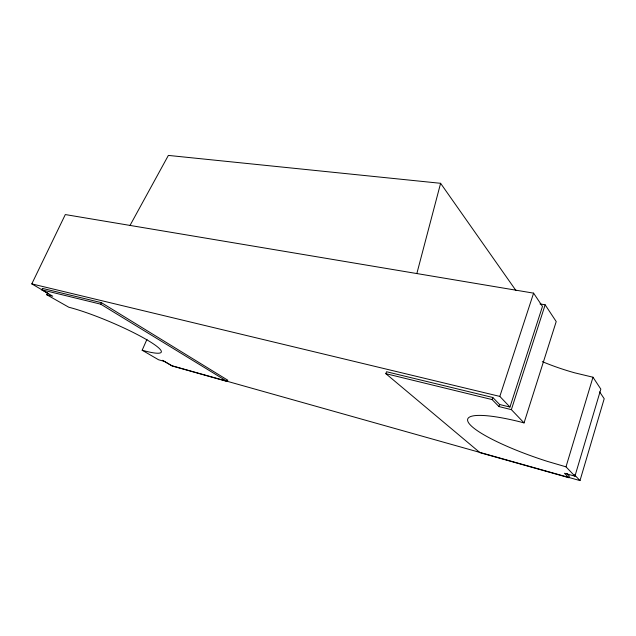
<?xml version="1.0" encoding="UTF-8"?>
<svg xmlns="http://www.w3.org/2000/svg" width="636" height="636" viewBox="0 0 636 636"><rect width="100%" height="100%" fill="white"/><g stroke="black" fill="none" stroke-linecap="round" stroke-linejoin="round"><path stroke-width="0.95" d="M416.842 273.56L440.605 183.303L168.365 155.415L130.022 225.422M162.585 360.302L171.855 365.716L579.992 480.585L604.2 398.724L599.629 391.887M566.835 473.454L569.315 476.006L568.815 477.684L564.458 473.248L574.928 476.173L600.837 389.121L592.983 377.22L574.753 372.847A81.026 22.65 16.6 0 1 542.285 361.614M574.928 476.173L566 466.832L592.983 377.22M566 466.832L547.564 461.442A83.396 15.089 18.4 0 1 468.899 423.25A83.396 15.089 18.4 0 1 519.334 421.652L524.048 422.908L556.214 321.562L545.155 304.819L543.096 304.461A122.12 34.265 16.6 0 0 540.012 303.936M568.815 477.684L479.989 452.665L385.845 373.674L386.545 371.742L492.797 397.484L499.642 404.512L509.953 407.048L542.468 306.409L533.596 293.148L65.309 214.563L31.8 283.887L48.376 293.57M524.048 422.908L511.368 409.632L545.155 304.819M509.953 407.048L499.824 396.403L533.596 293.148M511.368 409.632L498.966 406.571L499.642 404.512M498.966 406.571L492.105 399.583L492.797 397.484M146.956 339.33L142.162 350.229L158.579 359.777L164.311 361.383L172.213 365.994L227.267 381.497L227.791 380.217L101.418 302.664L42.453 288.386L41.769 289.801L52.74 296.209L46.706 294.714L47.374 293.323M41.769 289.801L100.727 304.175L101.418 302.664M31.8 283.887L499.824 396.403M385.845 373.674L492.105 399.583M142.162 350.229L143.124 350.492A58.592 7.886 23 0 0 146.55 339.624A58.592 7.886 23 0 0 68.815 307.244L46.706 294.714M100.727 304.175L227.267 381.497M574.316 474.631L579.992 480.585M440.605 183.303L515.923 290.493"/></g></svg>
